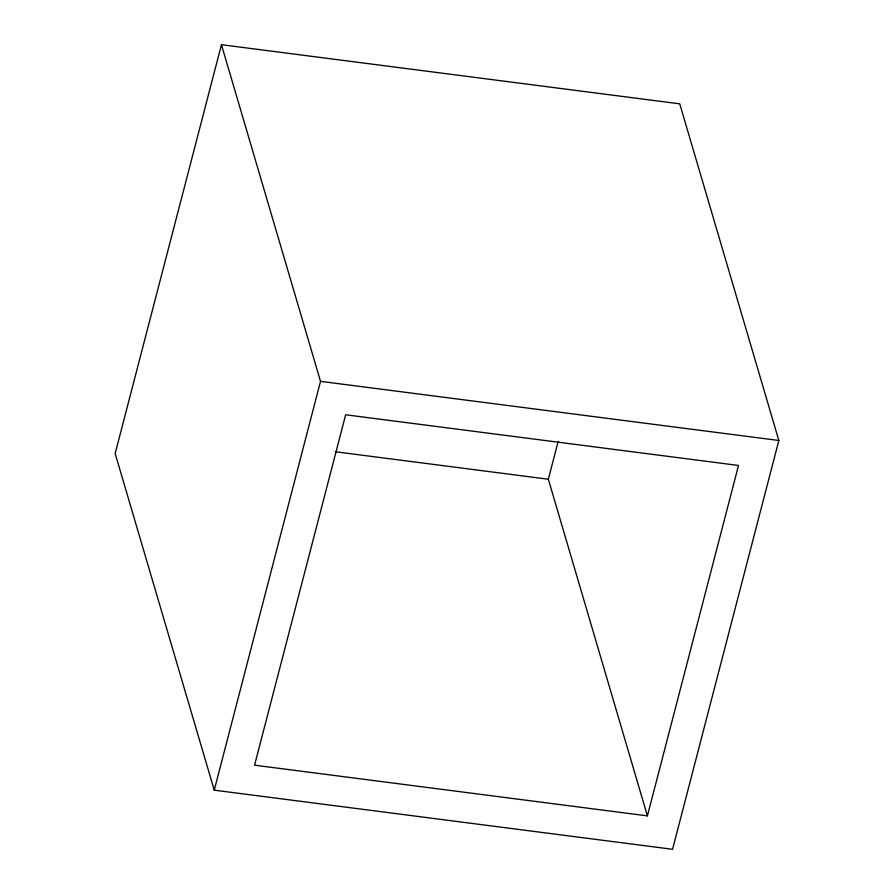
<?xml version="1.0" encoding="UTF-8"?>
<svg xmlns="http://www.w3.org/2000/svg" width="894" height="894" viewBox="0 0 894 894"><rect width="100%" height="100%" fill="white"/><g stroke="black" fill="none" stroke-linecap="round" stroke-linejoin="round"><path stroke-width="1.34" d="M221.444 44.7L115.158 453.515L214.247 790.162L672.556 849.3L778.842 440.485L679.753 103.838L221.444 44.7L320.521 381.347L214.247 790.162M647.412 815.876L738.511 465.461L345.665 414.771L254.566 765.186L647.412 815.876L548.335 479.229L558.147 441.491M320.521 381.347L778.842 440.485M335.317 451.749L548.335 479.229"/></g></svg>
